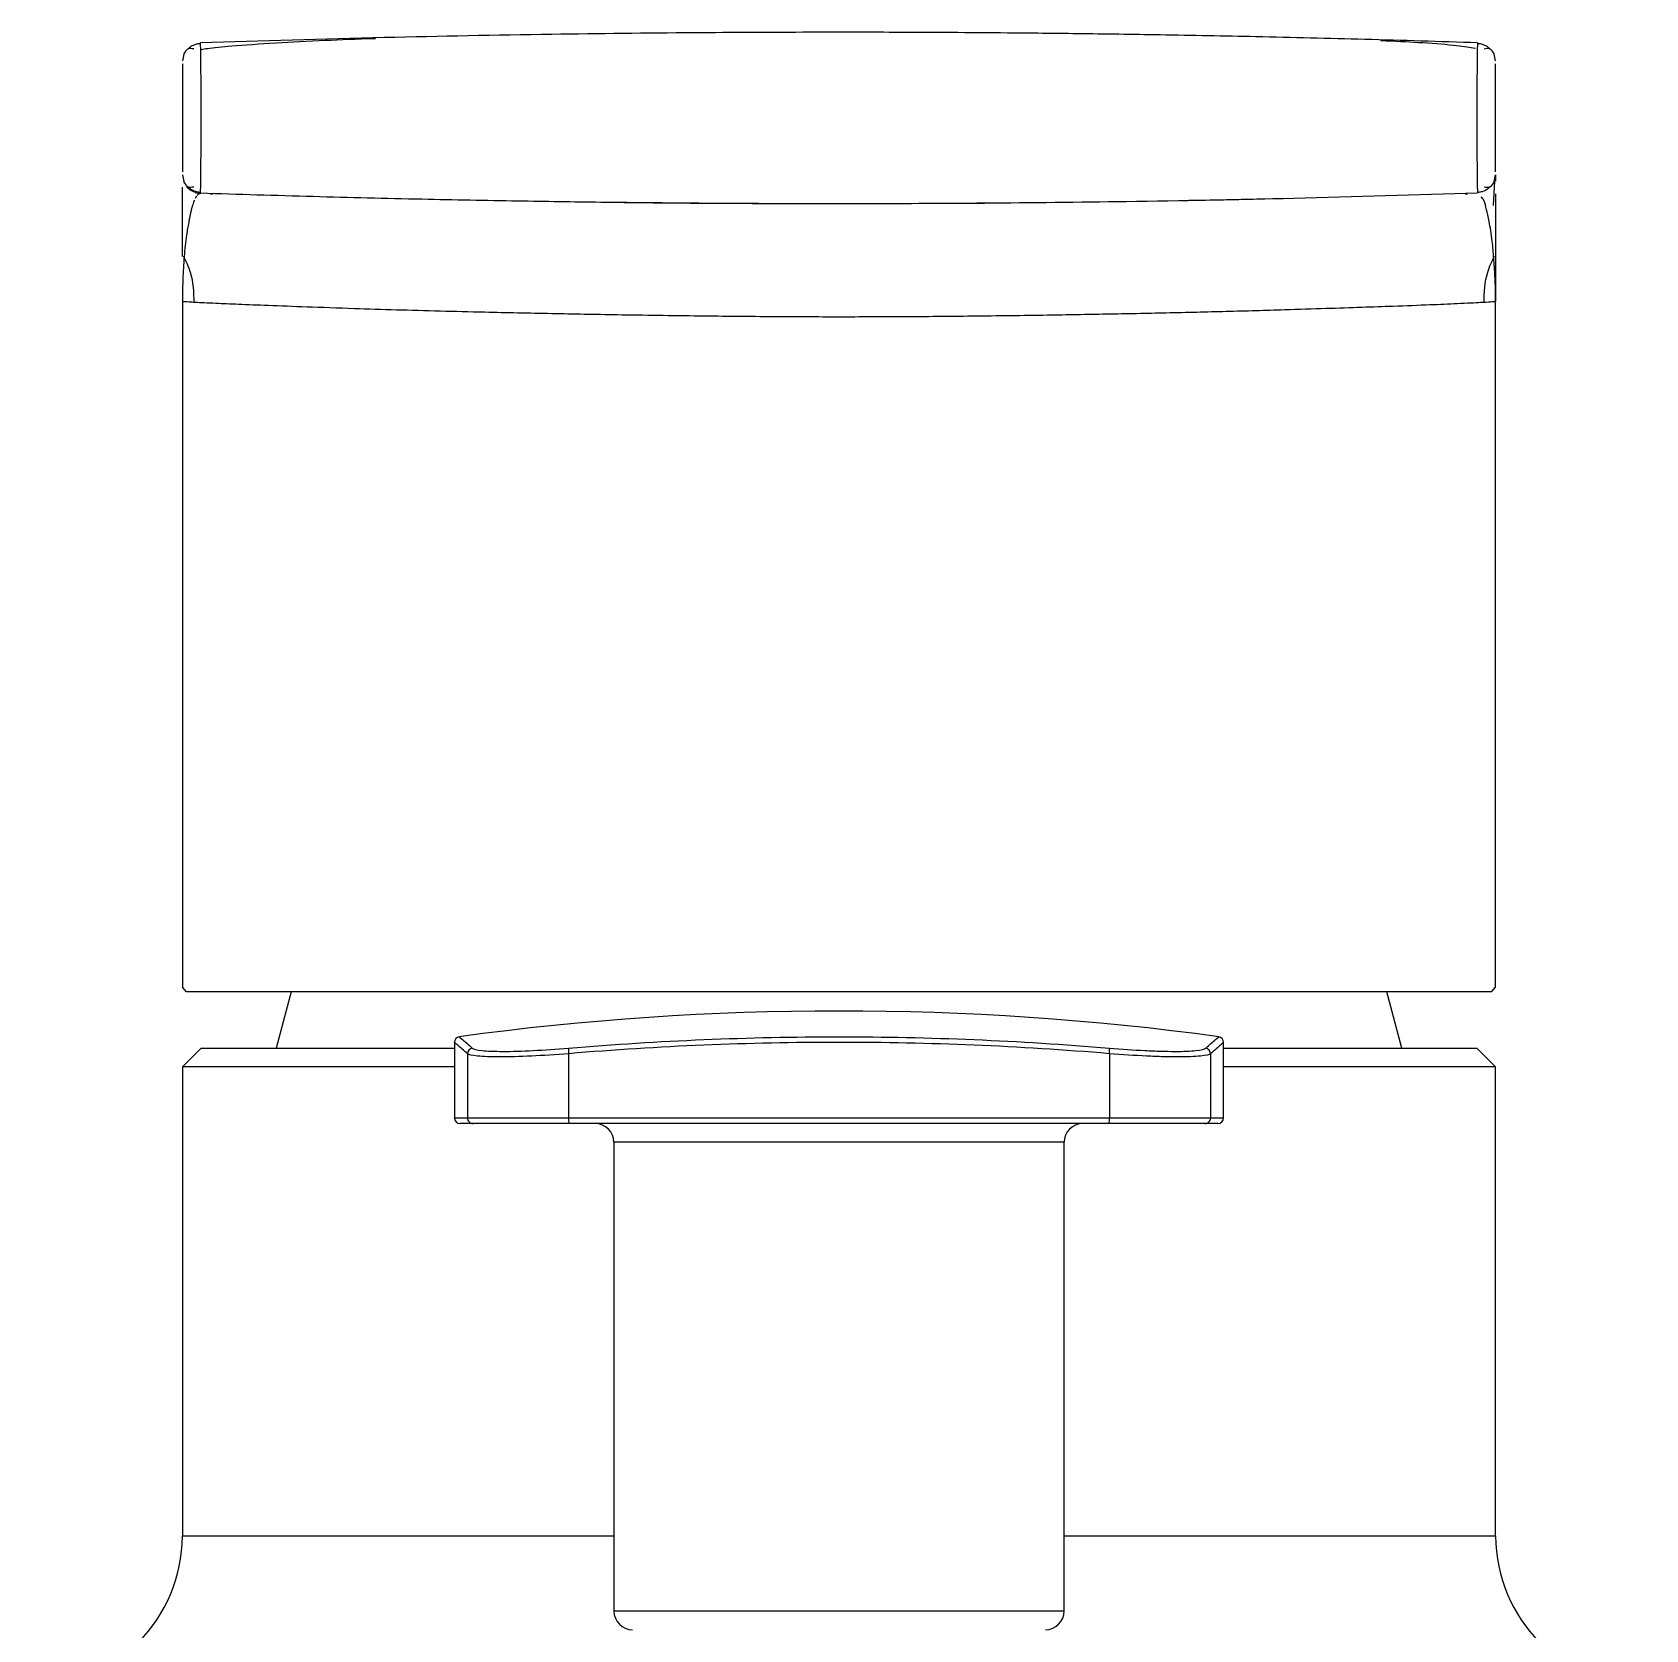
# Model space of a CAD drawing. Extents: x 0 to 1128, y 0 to 827.
# Drawn here: x 299.28 to 342.33, y 247.46 to 290.09 of the extents above; entities that cross this region are included whole.
import ezdxf

# ---------------------------------------------------------------- set-up
doc = ezdxf.new("R2010")
doc.units = 0
doc.header["$LTSCALE"] = 4
doc.header["$MEASUREMENT"] = 0
doc.layers.get('0').update_dxf_attribs({"linetype": 'CONTINUOUS'})

msp = doc.modelspace()

# ---------------------------------------------------------------- linework, layer by layer
at = {"color": 7, "linetype": 'Continuous', "lineweight": 25}
for p, q in [((303.774, 289.745), (303.773, 289.77)), ((337.838, 289.769), (337.837, 289.745)), ((303.323, 289.503), (303.287, 289.319)), ((338.324, 289.319), (338.288, 289.503)), ((303.287, 286.283), (303.323, 286.099)), ((338.288, 286.099), (338.324, 286.283)), ((303.772, 285.833), (303.773, 285.857)), ((337.837, 285.857), (337.838, 285.832)), ((338.269, 285.459), (338.305, 286.114)), ((303.66, 285.709), (303.632, 285.654)), ((322.095, 285.515), (324.689, 285.528)), ((303.287, 282.876), (303.287, 264.604)), ((338.324, 264.604), (338.324, 282.876)), ((303.396, 264.477), (303.287, 264.604)), ((338.215, 264.477), (303.396, 264.477)), ((306.192, 264.477), (305.79, 262.975)), ((335.821, 262.975), (335.419, 264.477)), ((338.215, 264.477), (338.323, 264.604)), ((310.545, 263.132), (310.545, 261.115)), ((331.066, 261.115), (331.066, 263.132)), ((303.788, 262.975), (303.287, 262.475)), ((303.788, 262.975), (310.545, 262.975)), ((310.892, 262.83), (310.892, 261.115)), ((313.593, 262.83), (313.593, 261.115)), ((328.018, 262.83), (328.018, 261.115)), ((330.719, 262.83), (330.719, 261.115)), ((331.066, 262.975), (337.823, 262.975)), ((338.324, 262.475), (337.823, 262.975)), ((303.287, 262.475), (303.287, 249.961)), ((310.545, 262.475), (303.287, 262.475)), ((338.324, 262.475), (331.066, 262.475)), ((338.324, 249.961), (338.324, 262.475)), ((311.041, 260.965), (310.695, 260.965)), ((310.892, 261.115), (313.593, 261.115)), ((313.607, 260.965), (311.041, 260.965)), ((313.593, 261.115), (328.018, 261.115)), ((328.004, 260.965), (313.607, 260.965)), ((330.569, 260.965), (328.004, 260.965)), ((328.018, 261.115), (330.719, 261.115)), ((330.916, 260.965), (330.569, 260.965)), ((314.799, 260.465), (314.799, 247.959)), ((326.812, 247.959), (326.812, 260.465))]:
    msp.add_line(p, q, dxfattribs=at)
at = {"color": 8, "linetype": 'Continuous', "lineweight": 25}
for p, q in [((310.545, 261.115), (310.892, 261.115)), ((330.719, 261.115), (331.066, 261.115)), ((326.812, 260.465), (314.799, 260.465)), ((303.287, 249.961), (314.799, 249.961)), ((326.812, 249.961), (338.324, 249.961)), ((314.799, 247.959), (320.805, 247.959)), ((320.805, 247.959), (326.812, 247.959))]:
    msp.add_line(p, q, dxfattribs=at)
at = {"color": 7, "linetype": 'Continuous', "lineweight": 25}
for centre, radius, start, end in [((304.102, 287.775), 2.002, 268.1198, 270), ((337.508, 287.775), 2.002, 270, 271.8802), ((320.805, 188.891), 75.078, 82.246, 97.75366), ((310.695, 263.133), 0.15, 97.3071, 180.4245), ((330.916, 263.133), 0.15, 359.5423, 82.6468), ((311.043, 262.828), 0.151, 98.046, 179.4737), ((314.111, 262.904), 0.523, 171.858, 188.142), ((327.5, 262.904), 0.523, 351.858, 8.142), ((330.568, 262.828), 0.151, 0.5263, 81.954), ((310.695, 261.115), 0.15, 180, 270), ((311.042, 261.115), 0.15, 179.8665, 269.8697), ((313.994, 261.078), 0.403, 174.7074, 196.2683), ((314.299, 260.465), 0.501, 0, 90), ((327.312, 260.465), 0.501, 90, 180), ((327.617, 261.078), 0.403, 343.7317, 5.2926), ((330.569, 261.115), 0.15, 270.1303, 0.1335), ((330.916, 261.115), 0.15, 270, 0), ((299.283, 249.961), 4.004, 270, 0), ((342.328, 249.961), 4.004, 180, 270), ((315.3, 247.959), 0.501, 180, 270), ((326.311, 247.959), 0.501, 270, 0)]:
    msp.add_arc(centre, radius, start, end, dxfattribs=at)
for points, knots in [([(303.778, 289.784), (303.748, 289.781), (303.685, 289.776), (303.593, 289.747), (303.504, 289.701), (303.454, 289.655), (303.429, 289.632)], [0, 0, 0, 0, 0.233457, 0.480282, 0.737458, 1, 1, 1, 1]), ([(337.839, 289.803), (336.838, 289.835), (334.869, 289.897), (332.046, 289.965), (329.488, 290.014), (327.278, 290.046), (325.416, 290.065), (323.845, 290.077), (322.089, 290.085), (319.805, 290.086), (316.704, 290.073), (312.917, 290.03), (308.53, 289.948), (305.406, 289.853), (303.772, 289.802)], [0, 0, 0, 0, 0.088215, 0.173511, 0.248601, 0.313476, 0.36813, 0.412558, 0.451782, 0.52266, 0.613667, 0.724792, 0.856012, 1, 1, 1, 1]), ([(308.442, 289.913), (308.428, 289.912), (307.936, 289.898), (307.009, 289.859), (305.675, 289.793), (304.657, 289.72), (304.027, 289.66), (303.848, 289.63), (303.797, 289.621)], [0, 0, 0, 0, 0.005739, 0.206923, 0.443998, 0.717041, 0.920001, 1, 1, 1, 1]), ([(337.784, 289.654), (337.634, 289.679), (337.303, 289.733), (336.45, 289.797), (335.735, 289.84), (335.31, 289.856), (335.263, 289.858)], [0, 0, 0, 0, 0.297001, 0.65576, 0.962408, 1, 1, 1, 1]), ([(338.182, 289.632), (338.157, 289.655), (338.107, 289.7), (338.018, 289.746), (337.925, 289.776), (337.863, 289.781), (337.833, 289.783)], [0, 0, 0, 0, 0.262512, 0.51969, 0.766532, 1, 1, 1, 1]), ([(303.591, 289.639), (303.532, 289.65), (303.416, 289.671), (303.352, 289.555), (303.321, 289.499)], [0, 0, 0, 0, 0.513592, 1, 1, 1, 1]), ([(338.29, 289.499), (338.259, 289.555), (338.194, 289.671), (338.079, 289.649), (338.02, 289.637)], [0, 0, 0, 0, 0.484446, 1, 1, 1, 1]), ([(303.287, 289.242), (303.287, 289.232), (303.287, 289.191), (303.287, 288.89), (303.287, 288.395), (303.287, 287.796), (303.287, 287.199), (303.287, 286.706), (303.287, 286.409), (303.287, 286.369), (303.287, 286.359)], [0, 0, 0, 0, 0.051033, 0.201593, 0.351748, 0.50127, 0.650636, 0.800386, 0.950724, 1, 1, 1, 1]), ([(338.324, 286.36), (338.324, 286.37), (338.324, 286.411), (338.324, 286.712), (338.324, 287.207), (338.324, 287.806), (338.324, 288.403), (338.324, 288.896), (338.324, 289.193), (338.324, 289.233), (338.324, 289.243)], [0, 0, 0, 0, 0.051034, 0.201594, 0.351748, 0.50127, 0.650636, 0.800386, 0.950724, 1, 1, 1, 1]), ([(338.324, 286.283), (338.324, 286.274), (338.324, 286.263), (338.324, 286.138), (338.324, 286.112)], [0, 0, 0, 0, 0.787899, 1, 1, 1, 1]), ([(303.287, 284.105), (303.287, 284.31), (303.287, 284.776), (303.287, 285.458), (303.287, 285.779), (303.287, 285.95)], [0, 0, 0, 0, 0.2689876, 0.6095962, 1, 1, 1, 1]), ([(303.321, 286.103), (303.352, 286.047), (303.417, 285.931), (303.532, 285.953), (303.591, 285.965)], [0, 0, 0, 0, 0.484446, 1, 1, 1, 1]), ([(303.596, 285.825), (303.568, 285.836), (303.497, 285.865), (303.443, 285.921), (303.41, 285.955)], [0, 0, 0, 0, 0.383754, 1, 1, 1, 1]), ([(303.429, 285.97), (303.454, 285.947), (303.504, 285.902), (303.593, 285.856), (303.685, 285.826), (303.748, 285.821), (303.778, 285.819)], [0, 0, 0, 0, 0.262511, 0.519688, 0.766529, 1, 1, 1, 1]), ([(303.77, 285.783), (303.768, 285.783), (303.724, 285.779), (303.663, 285.792), (303.61, 285.818), (303.596, 285.825)], [0, 0, 0, 0, 0.024882, 0.730621, 1, 1, 1, 1]), ([(337.833, 285.818), (337.863, 285.821), (337.925, 285.826), (338.018, 285.855), (338.107, 285.901), (338.157, 285.947), (338.182, 285.97)], [0, 0, 0, 0, 0.233457, 0.480282, 0.737458, 1, 1, 1, 1]), ([(338.02, 285.963), (338.079, 285.952), (338.194, 285.931), (338.259, 286.047), (338.29, 286.103)], [0, 0, 0, 0, 0.513595, 1, 1, 1, 1]), ([(303.607, 285.607), (303.599, 285.588), (303.584, 285.549), (303.562, 285.481), (303.54, 285.405), (303.519, 285.32), (303.498, 285.227), (303.477, 285.125), (303.443, 284.946), (303.386, 284.622), (303.341, 284.199), (303.311, 283.759), (303.292, 283.353), (303.289, 283.062), (303.287, 282.905)], [0, 0, 0, 0, 0.039816, 0.080769, 0.122828, 0.165965, 0.210151, 0.255362, 0.301577, 0.436017, 0.631101, 0.732447, 0.855495, 1, 1, 1, 1]), ([(303.771, 285.783), (303.752, 285.78), (303.719, 285.777), (303.69, 285.742), (303.678, 285.727)], [0, 0, 0, 0, 0.5765658, 1, 1, 1, 1]), ([(303.772, 285.799), (304.773, 285.767), (306.742, 285.705), (309.565, 285.637), (312.123, 285.588), (314.333, 285.556), (316.195, 285.537), (317.766, 285.525), (319.521, 285.517), (321.806, 285.516), (324.907, 285.529), (328.693, 285.572), (333.081, 285.654), (336.204, 285.75), (337.839, 285.8)], [0, 0, 0, 0, 0.088215, 0.17351, 0.2486, 0.313475, 0.368128, 0.412556, 0.45178, 0.522658, 0.613665, 0.72479, 0.856012, 1, 1, 1, 1]), ([(314.088, 285.561), (314.16, 285.56), (315.01, 285.545), (316.407, 285.53), (317.739, 285.524), (318.188, 285.522)], [0, 0, 0, 0, 0.058215, 0.682605, 1, 1, 1, 1]), ([(318.188, 285.522), (318.584, 285.52), (319.847, 285.512), (321.178, 285.511), (322.071, 285.515), (322.095, 285.515)], [0, 0, 0, 0, 0.308509, 0.981929, 1, 1, 1, 1]), ([(329.896, 285.596), (330.199, 285.601), (330.705, 285.61), (331.251, 285.621), (331.471, 285.625)], [0, 0, 0, 0, 0.597894, 1, 1, 1, 1]), ([(331.334, 285.624), (331.617, 285.629), (331.914, 285.634), (332.154, 285.644), (332.165, 285.645)], [0, 0, 0, 0, 0.953136, 1, 1, 1, 1]), ([(338.324, 282.905), (338.323, 283), (338.321, 283.225), (338.305, 283.615), (338.277, 284.061), (338.239, 284.466), (338.195, 284.787), (338.154, 285.025), (338.085, 285.343), (338.02, 285.625), (337.951, 285.678), (337.937, 285.689)], [0, 0, 0, 0, 0.0790423, 0.1872064, 0.3255113, 0.4601552, 0.5584126, 0.6439864, 0.7165011, 0.9454595, 1, 1, 1, 1]), ([(338.324, 285.778), (338.324, 285.653), (338.324, 285.266), (338.324, 284.285), (338.324, 283.382), (338.324, 282.905)], [0, 0, 0, 0, 0.183645, 0.56969, 1, 1, 1, 1]), ([(303.311, 284.121), (303.381, 283.977), (303.572, 283.586), (303.586, 283.145), (303.595, 282.866)], [0, 0, 0, 0, 0.366775, 1, 1, 1, 1]), ([(338.014, 282.866), (338.023, 283.145), (338.037, 283.585), (338.227, 283.976), (338.297, 284.118)], [0, 0, 0, 0, 0.634369, 1, 1, 1, 1]), ([(303.287, 282.905), (303.3, 282.904), (303.324, 282.902), (303.514, 282.892), (303.607, 282.886)], [0, 0, 0, 0, 0.5109985, 1, 1, 1, 1]), ([(337.997, 282.884), (338.09, 282.889), (338.288, 282.901), (338.311, 282.904), (338.324, 282.905)], [0, 0, 0, 0, 0.469011, 1, 1, 1, 1]), ([(310.892, 262.83), (310.798, 262.912), (310.609, 263.077), (310.517, 263.157), (310.546, 263.132), (310.546, 263.132)], [0, 0, 0, 0, 0.495669, 0.991336, 1, 1, 1, 1]), ([(310.676, 263.28), (310.69, 263.268), (310.718, 263.244), (310.92, 263.067), (311.022, 262.978)], [0, 0, 0, 0, 0.4957856, 1, 1, 1, 1]), ([(330.589, 262.978), (330.683, 263.061), (330.872, 263.226), (330.964, 263.306), (330.935, 263.281), (330.935, 263.28)], [0, 0, 0, 0, 0.495758, 0.991516, 1, 1, 1, 1]), ([(331.065, 263.132), (331.051, 263.12), (331.023, 263.096), (330.821, 262.919), (330.719, 262.83)], [0, 0, 0, 0, 0.495663, 1, 1, 1, 1]), ([(313.593, 262.83), (313.247, 262.802), (312.915, 262.781), (312.285, 262.751), (312.002, 262.743), (311.634, 262.744), (311.523, 262.745), (311.325, 262.753), (311.238, 262.758), (311.016, 262.781), (310.925, 262.802), (310.892, 262.83)], [0, 0, 0, 0, 0.25, 0.25, 0.5, 0.5, 0.625, 0.625, 0.75, 0.75, 1, 1, 1, 1]), ([(311.022, 262.978), (311.054, 262.95), (311.14, 262.929), (311.351, 262.907), (311.434, 262.901), (311.622, 262.893), (311.728, 262.892), (312.079, 262.891), (312.348, 262.899), (312.947, 262.929), (313.263, 262.95), (313.593, 262.978)], [0, 0, 0, 0, 0.25, 0.25, 0.375, 0.375, 0.5, 0.5, 0.75, 0.75, 1, 1, 1, 1]), ([(328.018, 262.978), (328.348, 262.95), (328.662, 262.929), (329.11, 262.907), (329.253, 262.901), (329.521, 262.893), (329.647, 262.892), (329.998, 262.891), (330.188, 262.899), (330.47, 262.929), (330.557, 262.95), (330.589, 262.978)], [0, 0, 0, 0, 0.25, 0.25, 0.375, 0.375, 0.5, 0.5, 0.75, 0.75, 1, 1, 1, 1]), ([(330.719, 262.83), (330.685, 262.802), (330.594, 262.781), (330.297, 262.751), (330.098, 262.743), (329.729, 262.744), (329.597, 262.745), (329.315, 262.753), (329.165, 262.758), (328.694, 262.781), (328.364, 262.802), (328.018, 262.83)], [0, 0, 0, 0, 0.25, 0.25, 0.5, 0.5, 0.625, 0.625, 0.75, 0.75, 1, 1, 1, 1])]:
    msp.add_open_spline(points, degree=3, knots=knots, dxfattribs=at)
at = {"color": 8, "linetype": 'Continuous', "lineweight": 25}
for points, knots in [([(303.773, 285.857), (303.775, 285.877), (303.778, 285.934), (303.783, 286.344), (303.786, 287.007), (303.788, 287.799), (303.787, 288.593), (303.783, 289.255), (303.778, 289.67), (303.775, 289.726), (303.774, 289.745)], [0, 0, 0, 0, 0.074133, 0.216038, 0.357953, 0.499853, 0.64152, 0.783949, 0.925988, 1, 1, 1, 1]), ([(337.837, 289.745), (337.836, 289.725), (337.833, 289.668), (337.828, 289.258), (337.824, 288.595), (337.823, 287.803), (337.824, 287.009), (337.828, 286.347), (337.832, 285.932), (337.836, 285.876), (337.837, 285.857)], [0, 0, 0, 0, 0.074133, 0.216038, 0.357953, 0.499853, 0.64152, 0.783949, 0.925988, 1, 1, 1, 1]), ([(303.607, 282.886), (303.619, 282.886), (303.731, 282.879), (304.119, 282.86), (304.771, 282.832), (305.58, 282.8), (306.606, 282.762), (307.764, 282.721), (308.97, 282.683), (310.138, 282.651), (311.509, 282.617), (313.081, 282.584), (314.997, 282.549), (316.986, 282.521), (318.976, 282.501), (320.226, 282.497), (320.805, 282.495)], [0, 0, 0, 0, 0.0109543, 0.0962315, 0.1654387, 0.2391311, 0.3173083, 0.3999697, 0.4655413, 0.5282849, 0.5882002, 0.6727433, 0.7509279, 0.8452517, 0.9282768, 1, 1, 1, 1]), ([(320.805, 282.495), (321.369, 282.497), (322.562, 282.499), (324.429, 282.516), (326.251, 282.54), (327.98, 282.57), (329.583, 282.602), (331.183, 282.64), (332.599, 282.681), (333.795, 282.719), (334.757, 282.751), (335.706, 282.784), (336.582, 282.817), (337.368, 282.851), (337.839, 282.874), (337.974, 282.882), (337.997, 282.884)], [0, 0, 0, 0, 0.0698019, 0.1475907, 0.2333654, 0.3029574, 0.3770443, 0.4556258, 0.5387013, 0.6036029, 0.6657467, 0.7251324, 0.8090135, 0.8866939, 0.9805917, 1, 1, 1, 1])]:
    msp.add_open_spline(points, degree=3, knots=knots, dxfattribs=at)
at = {"color": 7, "linetype": 'Continuous', "lineweight": 25}
for points in [[(313.593, 262.978), (315.997, 263.181), (320.805, 263.382), (325.614, 263.181), (328.018, 262.978)], [(328.018, 262.83), (325.614, 263.033), (320.805, 263.233), (315.997, 263.033), (313.593, 262.83)]]:
    msp.add_open_spline(points, degree=3, dxfattribs=at)

doc.saveas('drawing.dxf')
